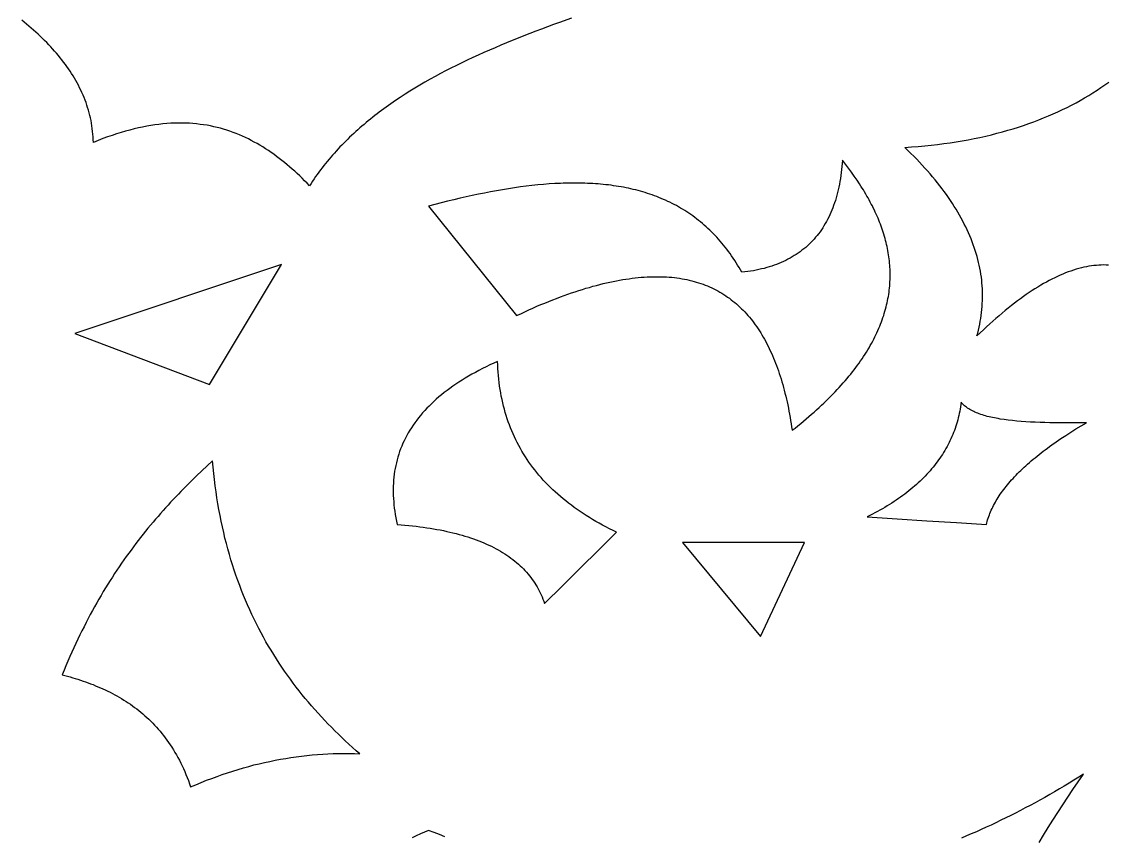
# Model space of a CAD drawing. Extents: x -4113 to -3113, y 1469 to 2469.
# Drawn here: x -3310.7 to -3208.8, y 1626.2 to 1702.6 of the extents above; entities that cross this region are included whole.
import ezdxf

# ---------------------------------------------------------------- set-up
doc = ezdxf.new("R2010")
doc.units = 0
doc.layers.add('PLAN_1', color=18, linetype='CONTINUOUS')

msp = doc.modelspace()

# ---------------------------------------------------------------- linework, layer by layer
at = {"layer": 'PLAN_1'}
for points in [[(-3259.12, 1702.91), (-3260.24, 1702.51), (-3260.8, 1702.3), (-3261.36, 1702.1), (-3261.92, 1701.89), (-3262.47, 1701.68), (-3263.03, 1701.47), (-3263.58, 1701.25), (-3264.12, 1701.04), (-3264.67, 1700.82), (-3265.21, 1700.6), (-3265.74, 1700.37), (-3266.28, 1700.14), (-3266.81, 1699.92), (-3267.34, 1699.68), (-3267.86, 1699.45), (-3268.38, 1699.21), (-3268.89, 1698.97), (-3269.41, 1698.72), (-3269.91, 1698.47), (-3270.42, 1698.22), (-3270.92, 1697.97), (-3271.41, 1697.71), (-3271.9, 1697.44), (-3272.38, 1697.18), (-3272.86, 1696.9), (-3273.34, 1696.63), (-3273.8, 1696.35), (-3274.27, 1696.07), (-3274.72, 1695.78), (-3275.18, 1695.48), (-3275.62, 1695.18), (-3276.06, 1694.88), (-3276.5, 1694.57), (-3276.92, 1694.26), (-3277.14, 1694.1), (-3277.35, 1693.94), (-3277.55, 1693.78), (-3277.76, 1693.62), (-3277.97, 1693.45), (-3278.17, 1693.29), (-3278.37, 1693.12), (-3278.57, 1692.95), (-3278.77, 1692.79), (-3278.96, 1692.61), (-3279.16, 1692.44), (-3279.35, 1692.27), (-3279.54, 1692.09), (-3279.73, 1691.92), (-3279.92, 1691.74), (-3280.1, 1691.56), (-3280.29, 1691.38), (-3280.47, 1691.2), (-3280.65, 1691.01), (-3280.83, 1690.83), (-3281, 1690.64), (-3281.18, 1690.45), (-3281.35, 1690.26), (-3281.52, 1690.07), (-3281.69, 1689.87), (-3281.85, 1689.68), (-3282.02, 1689.48), (-3282.18, 1689.28), (-3282.34, 1689.08), (-3282.5, 1688.88), (-3282.65, 1688.68), (-3282.81, 1688.47), (-3282.96, 1688.26), (-3283.11, 1688.05), (-3283.25, 1687.84), (-3283.4, 1687.63), (-3283.54, 1687.42), (-3283.68, 1687.2), (-3283.91, 1687.43), (-3284.14, 1687.66), (-3284.37, 1687.89), (-3284.6, 1688.11), (-3284.83, 1688.33), (-3285.07, 1688.55), (-3285.31, 1688.76), (-3285.55, 1688.97), (-3285.79, 1689.17), (-3286.03, 1689.37), (-3286.28, 1689.57), (-3286.52, 1689.76), (-3286.78, 1689.95), (-3287.03, 1690.14), (-3287.28, 1690.32), (-3287.54, 1690.49), (-3287.8, 1690.66), (-3288.06, 1690.83), (-3288.33, 1690.99), (-3288.6, 1691.14), (-3288.87, 1691.29), (-3289.14, 1691.44), (-3289.42, 1691.58), (-3289.69, 1691.71), (-3289.98, 1691.84), (-3290.26, 1691.97), (-3290.55, 1692.08), (-3290.84, 1692.19), (-3291.14, 1692.3), (-3291.43, 1692.4), (-3291.74, 1692.49), (-3292.04, 1692.58), (-3292.35, 1692.66), (-3292.66, 1692.73), (-3292.98, 1692.8), (-3293.29, 1692.86), (-3293.62, 1692.91), (-3293.94, 1692.95), (-3294.27, 1692.99), (-3294.61, 1693.02), (-3294.95, 1693.05), (-3295.29, 1693.06), (-3295.63, 1693.07), (-3295.98, 1693.07), (-3296.34, 1693.06), (-3296.7, 1693.05), (-3297.06, 1693.02), (-3297.43, 1692.99), (-3297.8, 1692.95), (-3298.18, 1692.9), (-3298.56, 1692.84), (-3298.94, 1692.78), (-3299.33, 1692.7), (-3299.73, 1692.62), (-3300.13, 1692.52), (-3300.53, 1692.42), (-3300.94, 1692.31), (-3301.36, 1692.19), (-3301.77, 1692.06), (-3302.2, 1691.92), (-3302.63, 1691.77), (-3303.06, 1691.61), (-3303.5, 1691.43), (-3303.95, 1691.25), (-3303.96, 1691.52), (-3303.97, 1691.78), (-3303.99, 1692.04), (-3304.02, 1692.29), (-3304.05, 1692.55), (-3304.09, 1692.8), (-3304.13, 1693.05), (-3304.17, 1693.3), (-3304.23, 1693.55), (-3304.28, 1693.79), (-3304.35, 1694.04), (-3304.41, 1694.28), (-3304.49, 1694.52), (-3304.56, 1694.76), (-3304.64, 1694.99), (-3304.73, 1695.23), (-3304.82, 1695.46), (-3304.92, 1695.7), (-3305.02, 1695.93), (-3305.13, 1696.16), (-3305.24, 1696.38), (-3305.35, 1696.61), (-3305.47, 1696.83), (-3305.59, 1697.06), (-3305.72, 1697.28), (-3305.85, 1697.5), (-3305.99, 1697.71), (-3306.13, 1697.93), (-3306.28, 1698.15), (-3306.43, 1698.36), (-3306.58, 1698.57), (-3306.74, 1698.78), (-3306.9, 1698.99), (-3307.07, 1699.2), (-3307.23, 1699.41), (-3307.41, 1699.61), (-3307.59, 1699.82), (-3307.77, 1700.02), (-3307.95, 1700.22), (-3308.14, 1700.42), (-3308.33, 1700.62), (-3308.53, 1700.82), (-3308.73, 1701.01), (-3308.93, 1701.21), (-3309.14, 1701.4), (-3309.34, 1701.6), (-3309.56, 1701.79), (-3309.77, 1701.98), (-3309.99, 1702.17), (-3310.22, 1702.35), (-3310.44, 1702.54), (-3310.67, 1702.73)], [(-3208.76, 1679.75), (-3208.98, 1679.76), (-3209.21, 1679.77), (-3209.43, 1679.76), (-3209.66, 1679.75), (-3209.89, 1679.73), (-3210.12, 1679.71), (-3210.35, 1679.68), (-3210.59, 1679.64), (-3210.83, 1679.6), (-3211.06, 1679.55), (-3211.3, 1679.49), (-3211.55, 1679.43), (-3211.79, 1679.36), (-3212.03, 1679.28), (-3212.28, 1679.2), (-3212.53, 1679.11), (-3212.78, 1679.02), (-3213.03, 1678.91), (-3213.29, 1678.81), (-3213.54, 1678.69), (-3213.8, 1678.57), (-3214.06, 1678.44), (-3214.32, 1678.31), (-3214.58, 1678.16), (-3214.84, 1678.02), (-3215.11, 1677.86), (-3215.38, 1677.7), (-3215.65, 1677.53), (-3215.92, 1677.36), (-3216.19, 1677.18), (-3216.47, 1676.99), (-3216.74, 1676.8), (-3217.02, 1676.6), (-3217.3, 1676.39), (-3217.58, 1676.18), (-3217.86, 1675.96), (-3218.15, 1675.73), (-3218.44, 1675.5), (-3218.72, 1675.26), (-3219.01, 1675.01), (-3219.31, 1674.76), (-3219.6, 1674.5), (-3219.9, 1674.24), (-3220.19, 1673.96), (-3220.49, 1673.68), (-3220.79, 1673.4), (-3221.09, 1673.11), (-3221.02, 1673.38), (-3220.95, 1673.66), (-3220.89, 1673.94), (-3220.83, 1674.21), (-3220.78, 1674.49), (-3220.73, 1674.76), (-3220.69, 1675.04), (-3220.66, 1675.32), (-3220.63, 1675.59), (-3220.6, 1675.87), (-3220.59, 1676.14), (-3220.57, 1676.42), (-3220.57, 1676.7), (-3220.57, 1676.97), (-3220.57, 1677.25), (-3220.58, 1677.53), (-3220.6, 1677.8), (-3220.62, 1678.08), (-3220.65, 1678.35), (-3220.68, 1678.63), (-3220.72, 1678.91), (-3220.77, 1679.18), (-3220.82, 1679.46), (-3220.88, 1679.74), (-3220.94, 1680.01), (-3221.01, 1680.29), (-3221.08, 1680.56), (-3221.16, 1680.84), (-3221.25, 1681.12), (-3221.34, 1681.39), (-3221.44, 1681.67), (-3221.54, 1681.95), (-3221.65, 1682.22), (-3221.76, 1682.5), (-3221.88, 1682.78), (-3222.01, 1683.05), (-3222.14, 1683.33), (-3222.28, 1683.6), (-3222.42, 1683.88), (-3222.57, 1684.16), (-3222.72, 1684.43), (-3222.88, 1684.71), (-3223.05, 1684.99), (-3223.22, 1685.26), (-3223.4, 1685.54), (-3223.58, 1685.81), (-3223.77, 1686.09), (-3223.96, 1686.37), (-3224.16, 1686.64), (-3224.37, 1686.92), (-3224.58, 1687.2), (-3224.8, 1687.47), (-3225.02, 1687.75), (-3225.25, 1688.02), (-3225.48, 1688.3), (-3225.72, 1688.58), (-3225.97, 1688.85), (-3226.22, 1689.13), (-3226.48, 1689.4), (-3226.74, 1689.68), (-3227.01, 1689.96), (-3227.29, 1690.23), (-3227.57, 1690.51), (-3227.85, 1690.78), (-3227.22, 1690.83), (-3226.6, 1690.88), (-3225.99, 1690.93), (-3225.38, 1691), (-3224.78, 1691.07), (-3224.19, 1691.14), (-3223.61, 1691.23), (-3223.04, 1691.31), (-3222.47, 1691.41), (-3221.91, 1691.51), (-3221.36, 1691.62), (-3220.81, 1691.73), (-3220.27, 1691.85), (-3219.74, 1691.97), (-3219.22, 1692.11), (-3218.71, 1692.24), (-3218.2, 1692.39), (-3217.7, 1692.53), (-3217.2, 1692.69), (-3216.72, 1692.85), (-3216.24, 1693.02), (-3215.76, 1693.19), (-3215.3, 1693.36), (-3214.84, 1693.55), (-3214.38, 1693.74), (-3213.94, 1693.93), (-3213.5, 1694.13), (-3213.06, 1694.33), (-3212.64, 1694.54), (-3212.22, 1694.76), (-3211.8, 1694.98), (-3211.4, 1695.2), (-3211, 1695.43), (-3210.6, 1695.67), (-3210.21, 1695.91), (-3209.83, 1696.16), (-3209.46, 1696.41), (-3209.09, 1696.66), (-3208.72, 1696.92)], [(-3215.27, 1625.62), (-3214.85, 1626.32), (-3214.41, 1627.02), (-3213.97, 1627.73), (-3213.51, 1628.44), (-3213.05, 1629.15), (-3212.58, 1629.86), (-3212.09, 1630.58), (-3211.6, 1631.31), (-3211.1, 1632.03), (-3211.55, 1631.75), (-3212, 1631.46), (-3212.46, 1631.19), (-3212.91, 1630.91), (-3213.36, 1630.64), (-3213.82, 1630.37), (-3214.27, 1630.11), (-3214.73, 1629.85), (-3215.19, 1629.6), (-3215.64, 1629.35), (-3216.1, 1629.1), (-3216.56, 1628.86), (-3217.02, 1628.62), (-3217.47, 1628.38), (-3217.93, 1628.15), (-3218.39, 1627.92), (-3218.85, 1627.7), (-3219.31, 1627.48), (-3219.77, 1627.26), (-3220.23, 1627.05), (-3220.69, 1626.84), (-3221.15, 1626.63), (-3221.62, 1626.43), (-3222.08, 1626.24), (-3222.54, 1626.04)], [(-3270.99, 1626.16), (-3271.5, 1626.36), (-3272, 1626.56), (-3272.51, 1626.76), (-3272.9, 1626.59), (-3273.29, 1626.42), (-3273.68, 1626.24), (-3274.06, 1626.05)]]:
    msp.add_lwpolyline(points, dxfattribs=at)
for points in [[(-3238.42, 1664.27), (-3238.15, 1664.48), (-3237.88, 1664.7), (-3237.62, 1664.91), (-3237.36, 1665.13), (-3237.11, 1665.34), (-3236.86, 1665.55), (-3236.61, 1665.77), (-3236.37, 1665.98), (-3236.14, 1666.19), (-3235.9, 1666.4), (-3235.68, 1666.61), (-3235.45, 1666.82), (-3235.23, 1667.03), (-3235.02, 1667.24), (-3234.81, 1667.46), (-3234.6, 1667.66), (-3234.4, 1667.87), (-3234.2, 1668.08), (-3234.01, 1668.29), (-3233.82, 1668.5), (-3233.63, 1668.71), (-3233.45, 1668.92), (-3233.27, 1669.13), (-3233.1, 1669.33), (-3232.93, 1669.54), (-3232.77, 1669.75), (-3232.61, 1669.95), (-3232.45, 1670.16), (-3232.3, 1670.37), (-3232.15, 1670.57), (-3232, 1670.78), (-3231.86, 1670.98), (-3231.72, 1671.19), (-3231.59, 1671.39), (-3231.46, 1671.6), (-3231.34, 1671.8), (-3231.21, 1672), (-3231.1, 1672.21), (-3230.98, 1672.41), (-3230.87, 1672.61), (-3230.77, 1672.82), (-3230.66, 1673.02), (-3230.57, 1673.22), (-3230.47, 1673.42), (-3230.38, 1673.62), (-3230.29, 1673.83), (-3230.21, 1674.03), (-3230.13, 1674.23), (-3230.05, 1674.43), (-3229.98, 1674.63), (-3229.91, 1674.83), (-3229.84, 1675.03), (-3229.78, 1675.23), (-3229.72, 1675.43), (-3229.66, 1675.63), (-3229.61, 1675.83), (-3229.56, 1676.02), (-3229.52, 1676.22), (-3229.47, 1676.42), (-3229.44, 1676.62), (-3229.4, 1676.82), (-3229.37, 1677.01), (-3229.34, 1677.21), (-3229.31, 1677.41), (-3229.29, 1677.6), (-3229.27, 1677.8), (-3229.26, 1678), (-3229.25, 1678.19), (-3229.24, 1678.39), (-3229.23, 1678.58), (-3229.23, 1678.78), (-3229.23, 1678.97), (-3229.23, 1679.17), (-3229.24, 1679.36), (-3229.25, 1679.56), (-3229.26, 1679.75), (-3229.28, 1679.95), (-3229.3, 1680.14), (-3229.32, 1680.33), (-3229.35, 1680.53), (-3229.38, 1680.72), (-3229.41, 1680.91), (-3229.44, 1681.11), (-3229.48, 1681.3), (-3229.52, 1681.49), (-3229.56, 1681.68), (-3229.61, 1681.87), (-3229.66, 1682.07), (-3229.71, 1682.26), (-3229.76, 1682.45), (-3229.82, 1682.64), (-3229.88, 1682.83), (-3229.94, 1683.02), (-3230.01, 1683.21), (-3230.07, 1683.4), (-3230.15, 1683.59), (-3230.22, 1683.78), (-3230.29, 1683.97), (-3230.37, 1684.16), (-3230.45, 1684.35), (-3230.54, 1684.54), (-3230.63, 1684.73), (-3230.71, 1684.92), (-3230.81, 1685.11), (-3230.9, 1685.3), (-3231, 1685.48), (-3231.1, 1685.67), (-3231.2, 1685.86), (-3231.3, 1686.05), (-3231.41, 1686.23), (-3231.52, 1686.42), (-3231.63, 1686.61), (-3231.74, 1686.8), (-3231.86, 1686.98), (-3231.97, 1687.17), (-3232.1, 1687.36), (-3232.34, 1687.73), (-3232.6, 1688.1), (-3232.87, 1688.47), (-3233.14, 1688.84), (-3233.42, 1689.21), (-3233.71, 1689.58), (-3233.73, 1689.29), (-3233.76, 1689), (-3233.79, 1688.71), (-3233.82, 1688.43), (-3233.86, 1688.15), (-3233.9, 1687.87), (-3233.94, 1687.6), (-3233.99, 1687.33), (-3234.05, 1687.07), (-3234.1, 1686.81), (-3234.16, 1686.56), (-3234.23, 1686.31), (-3234.3, 1686.06), (-3234.37, 1685.82), (-3234.45, 1685.58), (-3234.53, 1685.35), (-3234.61, 1685.12), (-3234.7, 1684.9), (-3234.79, 1684.68), (-3234.89, 1684.46), (-3234.99, 1684.25), (-3235.1, 1684.04), (-3235.21, 1683.84), (-3235.32, 1683.64), (-3235.44, 1683.44), (-3235.56, 1683.25), (-3235.68, 1683.06), (-3235.81, 1682.88), (-3235.94, 1682.7), (-3236.08, 1682.53), (-3236.22, 1682.36), (-3236.37, 1682.19), (-3236.52, 1682.03), (-3236.67, 1681.87), (-3236.83, 1681.72), (-3236.99, 1681.57), (-3237.15, 1681.42), (-3237.32, 1681.28), (-3237.5, 1681.14), (-3237.67, 1681.01), (-3237.85, 1680.88), (-3238.04, 1680.76), (-3238.23, 1680.64), (-3238.42, 1680.52), (-3238.62, 1680.41), (-3238.82, 1680.3), (-3239.03, 1680.2), (-3239.23, 1680.1), (-3239.45, 1680), (-3239.67, 1679.91), (-3239.89, 1679.82), (-3240.11, 1679.74), (-3240.34, 1679.66), (-3240.58, 1679.59), (-3240.81, 1679.52), (-3241.06, 1679.45), (-3241.3, 1679.39), (-3241.55, 1679.33), (-3241.8, 1679.28), (-3242.06, 1679.23), (-3242.32, 1679.19), (-3242.59, 1679.14), (-3242.86, 1679.11), (-3243.13, 1679.08), (-3243.27, 1679.31), (-3243.4, 1679.54), (-3243.54, 1679.76), (-3243.67, 1679.98), (-3243.81, 1680.2), (-3243.96, 1680.42), (-3244.1, 1680.63), (-3244.25, 1680.83), (-3244.4, 1681.04), (-3244.55, 1681.24), (-3244.7, 1681.43), (-3244.85, 1681.62), (-3245.01, 1681.81), (-3245.16, 1682), (-3245.32, 1682.18), (-3245.48, 1682.36), (-3245.65, 1682.53), (-3245.81, 1682.7), (-3245.98, 1682.87), (-3246.15, 1683.04), (-3246.32, 1683.2), (-3246.49, 1683.35), (-3246.66, 1683.51), (-3246.84, 1683.66), (-3247.02, 1683.81), (-3247.2, 1683.95), (-3247.38, 1684.09), (-3247.56, 1684.23), (-3247.74, 1684.36), (-3247.93, 1684.5), (-3248.12, 1684.62), (-3248.31, 1684.75), (-3248.5, 1684.87), (-3248.69, 1684.99), (-3248.88, 1685.1), (-3249.08, 1685.22), (-3249.28, 1685.33), (-3249.48, 1685.43), (-3249.68, 1685.54), (-3249.88, 1685.64), (-3250.08, 1685.73), (-3250.29, 1685.83), (-3250.49, 1685.92), (-3250.7, 1686.01), (-3250.91, 1686.09), (-3251.12, 1686.18), (-3251.34, 1686.26), (-3251.55, 1686.33), (-3251.77, 1686.41), (-3251.98, 1686.48), (-3252.2, 1686.55), (-3252.42, 1686.62), (-3252.65, 1686.68), (-3252.87, 1686.74), (-3253.09, 1686.8), (-3253.32, 1686.85), (-3253.55, 1686.91), (-3253.77, 1686.96), (-3254, 1687), (-3254.24, 1687.05), (-3254.47, 1687.09), (-3254.7, 1687.13), (-3254.94, 1687.17), (-3255.17, 1687.2), (-3255.41, 1687.24), (-3255.65, 1687.27), (-3255.89, 1687.29), (-3256.13, 1687.32), (-3256.38, 1687.34), (-3256.62, 1687.36), (-3256.87, 1687.38), (-3257.11, 1687.4), (-3257.36, 1687.41), (-3257.61, 1687.42), (-3257.86, 1687.43), (-3258.11, 1687.44), (-3258.36, 1687.44), (-3258.62, 1687.45), (-3258.87, 1687.45), (-3259.13, 1687.45), (-3259.39, 1687.44), (-3259.64, 1687.44), (-3259.9, 1687.43), (-3260.16, 1687.42), (-3260.69, 1687.39), (-3261.21, 1687.36), (-3261.75, 1687.32), (-3262.28, 1687.27), (-3262.82, 1687.21), (-3263.37, 1687.15), (-3263.91, 1687.08), (-3264.47, 1687), (-3265.02, 1686.92), (-3265.58, 1686.82), (-3266.14, 1686.73), (-3266.7, 1686.62), (-3267.27, 1686.51), (-3267.84, 1686.4), (-3268.42, 1686.28), (-3268.99, 1686.15), (-3269.57, 1686.02), (-3270.16, 1685.88), (-3270.74, 1685.74), (-3271.33, 1685.59), (-3271.92, 1685.44), (-3272.51, 1685.29), (-3270.45, 1682.72), (-3268.39, 1680.15), (-3264.27, 1675.02), (-3263.88, 1675.2), (-3263.49, 1675.38), (-3263.11, 1675.56), (-3262.73, 1675.72), (-3262.35, 1675.89), (-3261.98, 1676.05), (-3261.61, 1676.2), (-3261.24, 1676.35), (-3260.88, 1676.49), (-3260.52, 1676.63), (-3260.16, 1676.77), (-3259.81, 1676.9), (-3259.46, 1677.02), (-3259.11, 1677.14), (-3258.77, 1677.26), (-3258.43, 1677.37), (-3258.09, 1677.48), (-3257.76, 1677.58), (-3257.43, 1677.67), (-3257.1, 1677.77), (-3256.78, 1677.85), (-3256.46, 1677.94), (-3256.14, 1678.02), (-3255.83, 1678.09), (-3255.51, 1678.16), (-3255.21, 1678.23), (-3254.9, 1678.29), (-3254.6, 1678.34), (-3254.3, 1678.39), (-3254.01, 1678.44), (-3253.72, 1678.48), (-3253.43, 1678.52), (-3253.14, 1678.56), (-3252.86, 1678.59), (-3252.58, 1678.61), (-3252.3, 1678.63), (-3252.03, 1678.65), (-3251.76, 1678.66), (-3251.49, 1678.67), (-3251.23, 1678.67), (-3250.97, 1678.67), (-3250.71, 1678.67), (-3250.46, 1678.66), (-3250.2, 1678.65), (-3249.95, 1678.63), (-3249.71, 1678.61), (-3249.47, 1678.58), (-3249.23, 1678.55), (-3248.99, 1678.52), (-3248.75, 1678.48), (-3248.52, 1678.44), (-3248.29, 1678.39), (-3248.07, 1678.34), (-3247.84, 1678.29), (-3247.62, 1678.23), (-3247.41, 1678.17), (-3247.19, 1678.1), (-3246.98, 1678.03), (-3246.77, 1677.96), (-3246.57, 1677.88), (-3246.36, 1677.8), (-3246.16, 1677.71), (-3245.96, 1677.62), (-3245.77, 1677.53), (-3245.58, 1677.43), (-3245.39, 1677.33), (-3245.2, 1677.22), (-3245.02, 1677.11), (-3244.83, 1677), (-3244.65, 1676.88), (-3244.48, 1676.76), (-3244.3, 1676.64), (-3244.13, 1676.51), (-3243.97, 1676.38), (-3243.8, 1676.25), (-3243.64, 1676.11), (-3243.48, 1675.97), (-3243.32, 1675.82), (-3243.16, 1675.67), (-3243.01, 1675.52), (-3242.86, 1675.36), (-3242.71, 1675.2), (-3242.57, 1675.04), (-3242.42, 1674.87), (-3242.28, 1674.7), (-3242.14, 1674.52), (-3242.01, 1674.35), (-3241.88, 1674.16), (-3241.75, 1673.98), (-3241.62, 1673.79), (-3241.49, 1673.6), (-3241.37, 1673.4), (-3241.25, 1673.21), (-3241.13, 1673), (-3241.01, 1672.8), (-3240.9, 1672.59), (-3240.79, 1672.38), (-3240.68, 1672.16), (-3240.57, 1671.95), (-3240.47, 1671.72), (-3240.36, 1671.5), (-3240.26, 1671.27), (-3240.17, 1671.04), (-3240.07, 1670.81), (-3239.98, 1670.57), (-3239.89, 1670.33), (-3239.8, 1670.08), (-3239.71, 1669.84), (-3239.63, 1669.59), (-3239.54, 1669.33), (-3239.46, 1669.08), (-3239.39, 1668.82), (-3239.31, 1668.56), (-3239.24, 1668.29), (-3239.17, 1668.02), (-3239.1, 1667.75), (-3239.03, 1667.48), (-3238.96, 1667.2), (-3238.9, 1666.92), (-3238.84, 1666.64), (-3238.78, 1666.35), (-3238.72, 1666.06), (-3238.67, 1665.77), (-3238.62, 1665.48), (-3238.57, 1665.18), (-3238.52, 1664.88), (-3238.47, 1664.58)], [(-3293.07, 1668.57), (-3286.31, 1679.81), (-3305.7, 1673.35)], [(-3266.05, 1670.72), (-3266.41, 1670.56), (-3266.77, 1670.39), (-3267.12, 1670.22), (-3267.46, 1670.05), (-3267.8, 1669.87), (-3268.13, 1669.7), (-3268.45, 1669.52), (-3268.77, 1669.34), (-3269.08, 1669.15), (-3269.38, 1668.96), (-3269.67, 1668.78), (-3269.96, 1668.58), (-3270.24, 1668.39), (-3270.52, 1668.2), (-3270.78, 1668), (-3271.05, 1667.8), (-3271.3, 1667.59), (-3271.55, 1667.39), (-3271.79, 1667.18), (-3272.02, 1666.97), (-3272.24, 1666.76), (-3272.46, 1666.54), (-3272.68, 1666.33), (-3272.88, 1666.11), (-3273.08, 1665.89), (-3273.27, 1665.66), (-3273.46, 1665.44), (-3273.63, 1665.21), (-3273.81, 1664.98), (-3273.97, 1664.74), (-3274.13, 1664.51), (-3274.28, 1664.27), (-3274.42, 1664.03), (-3274.56, 1663.79), (-3274.69, 1663.54), (-3274.81, 1663.29), (-3274.92, 1663.05), (-3275.03, 1662.79), (-3275.14, 1662.54), (-3275.23, 1662.28), (-3275.32, 1662.02), (-3275.4, 1661.76), (-3275.47, 1661.5), (-3275.54, 1661.23), (-3275.6, 1660.97), (-3275.66, 1660.7), (-3275.7, 1660.42), (-3275.74, 1660.15), (-3275.78, 1659.87), (-3275.8, 1659.59), (-3275.82, 1659.31), (-3275.83, 1659.02), (-3275.84, 1658.74), (-3275.84, 1658.45), (-3275.83, 1658.16), (-3275.81, 1657.86), (-3275.79, 1657.57), (-3275.76, 1657.27), (-3275.73, 1656.97), (-3275.68, 1656.67), (-3275.64, 1656.36), (-3275.58, 1656.05), (-3275.52, 1655.74), (-3275.45, 1655.43), (-3275.08, 1655.4), (-3274.73, 1655.37), (-3274.38, 1655.34), (-3274.03, 1655.31), (-3273.69, 1655.27), (-3273.35, 1655.23), (-3273.02, 1655.18), (-3272.69, 1655.13), (-3272.37, 1655.08), (-3272.05, 1655.03), (-3271.73, 1654.98), (-3271.42, 1654.92), (-3271.12, 1654.86), (-3270.82, 1654.79), (-3270.52, 1654.73), (-3270.23, 1654.66), (-3269.94, 1654.58), (-3269.66, 1654.51), (-3269.38, 1654.43), (-3269.11, 1654.35), (-3268.84, 1654.27), (-3268.58, 1654.18), (-3268.32, 1654.09), (-3268.06, 1654), (-3267.81, 1653.91), (-3267.57, 1653.81), (-3267.33, 1653.71), (-3267.09, 1653.6), (-3266.86, 1653.5), (-3266.63, 1653.39), (-3266.41, 1653.28), (-3266.19, 1653.16), (-3265.98, 1653.05), (-3265.77, 1652.93), (-3265.57, 1652.8), (-3265.37, 1652.68), (-3265.17, 1652.55), (-3264.98, 1652.42), (-3264.8, 1652.28), (-3264.62, 1652.15), (-3264.44, 1652.01), (-3264.27, 1651.87), (-3264.1, 1651.72), (-3263.94, 1651.57), (-3263.78, 1651.42), (-3263.63, 1651.27), (-3263.48, 1651.11), (-3263.33, 1650.96), (-3263.19, 1650.79), (-3263.06, 1650.63), (-3262.93, 1650.46), (-3262.8, 1650.29), (-3262.68, 1650.12), (-3262.56, 1649.94), (-3262.45, 1649.77), (-3262.34, 1649.58), (-3262.24, 1649.4), (-3262.14, 1649.21), (-3262.05, 1649.02), (-3261.96, 1648.83), (-3261.87, 1648.64), (-3261.79, 1648.44), (-3261.71, 1648.24), (-3261.64, 1648.04), (-3259.95, 1649.7), (-3258.26, 1651.37), (-3256.57, 1653.04), (-3254.88, 1654.72), (-3255.22, 1654.88), (-3255.55, 1655.04), (-3255.88, 1655.21), (-3256.2, 1655.38), (-3256.52, 1655.56), (-3256.83, 1655.73), (-3257.13, 1655.91), (-3257.43, 1656.09), (-3257.73, 1656.28), (-3258.02, 1656.46), (-3258.31, 1656.65), (-3258.59, 1656.84), (-3258.86, 1657.04), (-3259.13, 1657.24), (-3259.4, 1657.44), (-3259.65, 1657.64), (-3259.91, 1657.85), (-3260.16, 1658.06), (-3260.4, 1658.27), (-3260.64, 1658.49), (-3260.87, 1658.7), (-3261.1, 1658.93), (-3261.33, 1659.15), (-3261.55, 1659.37), (-3261.76, 1659.6), (-3261.97, 1659.84), (-3262.17, 1660.07), (-3262.37, 1660.31), (-3262.56, 1660.55), (-3262.75, 1660.79), (-3262.93, 1661.04), (-3263.11, 1661.29), (-3263.28, 1661.54), (-3263.44, 1661.79), (-3263.61, 1662.05), (-3263.76, 1662.31), (-3263.91, 1662.57), (-3264.06, 1662.84), (-3264.2, 1663.11), (-3264.34, 1663.38), (-3264.47, 1663.65), (-3264.59, 1663.93), (-3264.71, 1664.21), (-3264.83, 1664.49), (-3264.94, 1664.77), (-3265.04, 1665.06), (-3265.14, 1665.35), (-3265.24, 1665.65), (-3265.33, 1665.94), (-3265.41, 1666.24), (-3265.49, 1666.54), (-3265.56, 1666.85), (-3265.63, 1667.16), (-3265.7, 1667.47), (-3265.75, 1667.78), (-3265.81, 1668.1), (-3265.86, 1668.41), (-3265.9, 1668.74), (-3265.94, 1669.06), (-3265.97, 1669.39), (-3266, 1669.72), (-3266.02, 1670.05), (-3266.03, 1670.39)], [(-3231.38, 1656.15), (-3228.59, 1655.97), (-3225.8, 1655.79), (-3223.01, 1655.61), (-3220.21, 1655.43), (-3220.17, 1655.58), (-3220.13, 1655.73), (-3220.09, 1655.88), (-3220.04, 1656.03), (-3219.99, 1656.18), (-3219.93, 1656.33), (-3219.87, 1656.48), (-3219.81, 1656.62), (-3219.75, 1656.77), (-3219.68, 1656.92), (-3219.6, 1657.07), (-3219.53, 1657.22), (-3219.45, 1657.37), (-3219.36, 1657.52), (-3219.28, 1657.67), (-3219.19, 1657.82), (-3219.09, 1657.97), (-3219, 1658.12), (-3218.9, 1658.27), (-3218.79, 1658.42), (-3218.69, 1658.56), (-3218.58, 1658.71), (-3218.46, 1658.86), (-3218.35, 1659.01), (-3218.22, 1659.16), (-3218.1, 1659.31), (-3217.97, 1659.46), (-3217.84, 1659.61), (-3217.71, 1659.76), (-3217.57, 1659.91), (-3217.43, 1660.06), (-3217.28, 1660.21), (-3217.13, 1660.36), (-3216.98, 1660.51), (-3216.82, 1660.66), (-3216.67, 1660.8), (-3216.5, 1660.95), (-3216.34, 1661.1), (-3216.17, 1661.25), (-3216, 1661.4), (-3215.82, 1661.55), (-3215.64, 1661.7), (-3215.46, 1661.85), (-3215.27, 1662), (-3215.08, 1662.15), (-3214.89, 1662.3), (-3214.69, 1662.45), (-3214.49, 1662.6), (-3214.29, 1662.75), (-3214.08, 1662.9), (-3213.65, 1663.19), (-3213.22, 1663.49), (-3212.76, 1663.79), (-3212.3, 1664.09), (-3211.82, 1664.39), (-3211.32, 1664.69), (-3210.82, 1664.98), (-3211.82, 1664.97), (-3212.32, 1664.97), (-3212.81, 1664.97), (-3213.29, 1664.97), (-3213.78, 1664.97), (-3214.25, 1664.98), (-3214.72, 1664.99), (-3215.18, 1665), (-3215.63, 1665.02), (-3216.08, 1665.04), (-3216.52, 1665.07), (-3216.94, 1665.1), (-3217.36, 1665.13), (-3217.77, 1665.17), (-3218.16, 1665.22), (-3218.55, 1665.27), (-3218.92, 1665.32), (-3219.1, 1665.36), (-3219.28, 1665.39), (-3219.46, 1665.42), (-3219.63, 1665.46), (-3219.8, 1665.49), (-3219.96, 1665.53), (-3220.12, 1665.57), (-3220.28, 1665.62), (-3220.43, 1665.66), (-3220.58, 1665.71), (-3220.73, 1665.76), (-3220.87, 1665.81), (-3221.01, 1665.86), (-3221.15, 1665.91), (-3221.28, 1665.97), (-3221.4, 1666.03), (-3221.52, 1666.09), (-3221.64, 1666.15), (-3221.76, 1666.21), (-3221.86, 1666.28), (-3221.97, 1666.35), (-3222.07, 1666.42), (-3222.16, 1666.49), (-3222.25, 1666.57), (-3222.34, 1666.65), (-3222.42, 1666.73), (-3222.5, 1666.81), (-3222.57, 1666.9), (-3222.6, 1666.68), (-3222.63, 1666.47), (-3222.66, 1666.26), (-3222.7, 1666.06), (-3222.75, 1665.85), (-3222.79, 1665.65), (-3222.84, 1665.44), (-3222.89, 1665.24), (-3222.95, 1665.04), (-3223.01, 1664.84), (-3223.08, 1664.64), (-3223.14, 1664.44), (-3223.21, 1664.25), (-3223.29, 1664.05), (-3223.36, 1663.86), (-3223.45, 1663.67), (-3223.53, 1663.48), (-3223.62, 1663.29), (-3223.71, 1663.11), (-3223.8, 1662.92), (-3223.9, 1662.74), (-3224, 1662.55), (-3224.11, 1662.37), (-3224.22, 1662.19), (-3224.33, 1662.01), (-3224.44, 1661.84), (-3224.56, 1661.66), (-3224.69, 1661.49), (-3224.81, 1661.31), (-3224.94, 1661.14), (-3225.07, 1660.97), (-3225.21, 1660.8), (-3225.35, 1660.64), (-3225.49, 1660.47), (-3225.64, 1660.31), (-3225.79, 1660.14), (-3225.94, 1659.98), (-3226.1, 1659.82), (-3226.26, 1659.66), (-3226.42, 1659.5), (-3226.59, 1659.35), (-3226.76, 1659.19), (-3226.94, 1659.04), (-3227.11, 1658.89), (-3227.29, 1658.74), (-3227.48, 1658.59), (-3227.67, 1658.44), (-3227.86, 1658.29), (-3228.05, 1658.15), (-3228.25, 1658.01), (-3228.45, 1657.86), (-3228.66, 1657.72), (-3228.87, 1657.58), (-3229.08, 1657.45), (-3229.29, 1657.31), (-3229.51, 1657.18), (-3229.73, 1657.04), (-3229.96, 1656.91), (-3230.19, 1656.78), (-3230.42, 1656.65), (-3230.66, 1656.52), (-3230.89, 1656.39), (-3231.14, 1656.27)], [(-3294.83, 1630.83), (-3294.33, 1631.04), (-3293.84, 1631.25), (-3293.34, 1631.45), (-3292.85, 1631.63), (-3292.35, 1631.82), (-3291.86, 1631.99), (-3291.36, 1632.16), (-3290.87, 1632.32), (-3290.37, 1632.47), (-3289.88, 1632.62), (-3289.38, 1632.76), (-3288.89, 1632.89), (-3288.39, 1633.01), (-3287.89, 1633.13), (-3287.4, 1633.23), (-3286.9, 1633.33), (-3286.41, 1633.43), (-3285.91, 1633.51), (-3285.42, 1633.59), (-3284.92, 1633.66), (-3284.43, 1633.73), (-3283.93, 1633.78), (-3283.44, 1633.83), (-3282.94, 1633.87), (-3282.44, 1633.9), (-3281.95, 1633.93), (-3281.45, 1633.95), (-3280.96, 1633.96), (-3280.46, 1633.96), (-3279.97, 1633.96), (-3279.47, 1633.95), (-3278.97, 1633.93), (-3279.32, 1634.23), (-3279.66, 1634.53), (-3279.99, 1634.84), (-3280.33, 1635.15), (-3280.66, 1635.46), (-3280.98, 1635.78), (-3281.31, 1636.09), (-3281.63, 1636.42), (-3281.95, 1636.74), (-3282.26, 1637.07), (-3282.57, 1637.4), (-3282.88, 1637.74), (-3283.19, 1638.08), (-3283.49, 1638.42), (-3283.78, 1638.77), (-3284.08, 1639.12), (-3284.37, 1639.47), (-3284.65, 1639.83), (-3284.93, 1640.19), (-3285.21, 1640.56), (-3285.48, 1640.93), (-3285.75, 1641.3), (-3286.02, 1641.68), (-3286.28, 1642.06), (-3286.54, 1642.45), (-3286.79, 1642.84), (-3287.04, 1643.24), (-3287.29, 1643.64), (-3287.53, 1644.04), (-3287.77, 1644.45), (-3288, 1644.86), (-3288.22, 1645.28), (-3288.45, 1645.7), (-3288.66, 1646.13), (-3288.88, 1646.56), (-3289.09, 1647), (-3289.29, 1647.44), (-3289.49, 1647.89), (-3289.68, 1648.34), (-3289.87, 1648.79), (-3290.06, 1649.26), (-3290.23, 1649.72), (-3290.41, 1650.19), (-3290.58, 1650.67), (-3290.74, 1651.15), (-3290.9, 1651.64), (-3291.05, 1652.13), (-3291.2, 1652.63), (-3291.34, 1653.14), (-3291.48, 1653.65), (-3291.61, 1654.16), (-3291.73, 1654.68), (-3291.85, 1655.21), (-3291.97, 1655.74), (-3292.07, 1656.28), (-3292.18, 1656.83), (-3292.27, 1657.38), (-3292.36, 1657.93), (-3292.45, 1658.49), (-3292.52, 1659.06), (-3292.6, 1659.64), (-3292.66, 1660.22), (-3292.72, 1660.81), (-3292.78, 1661.4), (-3293.28, 1660.94), (-3293.77, 1660.47), (-3294.27, 1660), (-3294.76, 1659.52), (-3295.25, 1659.04), (-3295.74, 1658.54), (-3295.98, 1658.29), (-3296.23, 1658.04), (-3296.47, 1657.78), (-3296.71, 1657.52), (-3296.95, 1657.26), (-3297.18, 1657), (-3297.42, 1656.74), (-3297.66, 1656.47), (-3297.89, 1656.2), (-3298.13, 1655.93), (-3298.36, 1655.65), (-3298.6, 1655.37), (-3298.83, 1655.09), (-3299.06, 1654.81), (-3299.29, 1654.52), (-3299.52, 1654.23), (-3299.74, 1653.94), (-3299.97, 1653.64), (-3300.2, 1653.34), (-3300.42, 1653.04), (-3300.64, 1652.74), (-3300.87, 1652.43), (-3301.09, 1652.12), (-3301.31, 1651.8), (-3301.52, 1651.48), (-3301.74, 1651.16), (-3301.96, 1650.83), (-3302.17, 1650.5), (-3302.38, 1650.17), (-3302.6, 1649.83), (-3302.81, 1649.49), (-3303.02, 1649.14), (-3303.22, 1648.79), (-3303.43, 1648.44), (-3303.63, 1648.08), (-3303.84, 1647.72), (-3304.04, 1647.36), (-3304.24, 1646.99), (-3304.44, 1646.61), (-3304.64, 1646.24), (-3304.83, 1645.85), (-3305.03, 1645.47), (-3305.22, 1645.08), (-3305.41, 1644.68), (-3305.6, 1644.28), (-3305.79, 1643.87), (-3305.97, 1643.46), (-3306.16, 1643.05), (-3306.34, 1642.63), (-3306.52, 1642.2), (-3306.7, 1641.77), (-3306.88, 1641.34), (-3306.63, 1641.27), (-3306.38, 1641.21), (-3306.14, 1641.14), (-3305.89, 1641.07), (-3305.65, 1640.99), (-3305.4, 1640.92), (-3305.16, 1640.84), (-3304.92, 1640.76), (-3304.69, 1640.68), (-3304.45, 1640.59), (-3304.21, 1640.51), (-3303.98, 1640.42), (-3303.75, 1640.32), (-3303.52, 1640.23), (-3303.29, 1640.13), (-3303.06, 1640.03), (-3302.84, 1639.92), (-3302.61, 1639.82), (-3302.39, 1639.71), (-3302.17, 1639.6), (-3301.95, 1639.48), (-3301.74, 1639.36), (-3301.52, 1639.24), (-3301.31, 1639.11), (-3301.1, 1638.98), (-3300.89, 1638.85), (-3300.69, 1638.72), (-3300.48, 1638.58), (-3300.28, 1638.44), (-3300.08, 1638.29), (-3299.88, 1638.14), (-3299.69, 1637.99), (-3299.5, 1637.83), (-3299.3, 1637.67), (-3299.12, 1637.51), (-3298.93, 1637.34), (-3298.75, 1637.17), (-3298.57, 1636.99), (-3298.39, 1636.81), (-3298.21, 1636.63), (-3298.04, 1636.44), (-3297.87, 1636.24), (-3297.7, 1636.05), (-3297.53, 1635.85), (-3297.37, 1635.64), (-3297.21, 1635.43), (-3297.05, 1635.22), (-3296.9, 1635), (-3296.75, 1634.77), (-3296.6, 1634.55), (-3296.45, 1634.31), (-3296.31, 1634.07), (-3296.17, 1633.83), (-3296.03, 1633.58), (-3295.89, 1633.33), (-3295.76, 1633.07), (-3295.64, 1632.81), (-3295.51, 1632.55), (-3295.39, 1632.27), (-3295.27, 1631.99), (-3295.15, 1631.71), (-3295.04, 1631.42), (-3294.93, 1631.13)], [(-3241.38, 1644.92), (-3237.25, 1653.76), (-3248.72, 1653.76)]]:
    msp.add_lwpolyline(points, close=True, dxfattribs=at)

doc.saveas('drawing.dxf')
